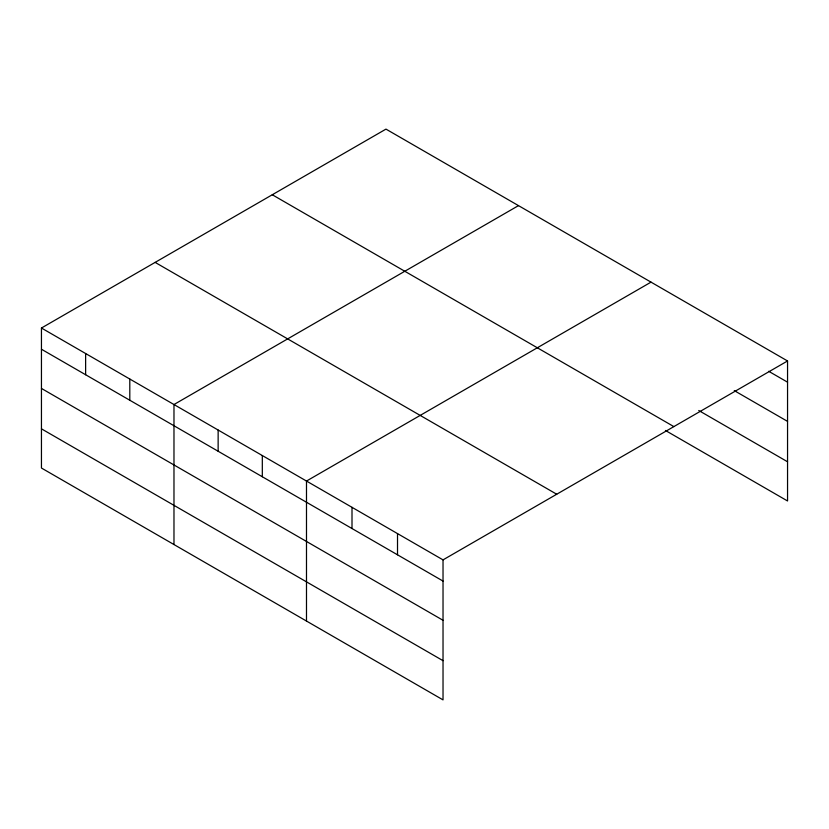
<?xml version="1.0" encoding="UTF-8"?>
<svg xmlns="http://www.w3.org/2000/svg" width="829" height="829" viewBox="0 0 829 829"><rect width="100%" height="100%" fill="white"/><g stroke="black" fill="none" stroke-linecap="round" stroke-linejoin="round"><path stroke-width="1.24" d="M41.45 328.025L443.028 559.876L443.028 699.883L41.45 468.033L41.45 328.025L385.972 129.117L787.55 360.967L787.55 500.975L665.449 430.479M518.488 205.623L173.976 404.531L173.976 544.539M651.014 282.14L306.492 481.048L306.492 621.056M443.028 559.876L787.55 360.967M768.68 371.278L787.55 382.179M734.266 390.614L787.55 421.381M698.743 410.5L787.55 461.774M272.275 194.753L673.863 426.603M155.137 262.389L556.725 494.239M41.45 349.237L443.028 581.088M41.45 388.438L443.028 620.289M41.45 428.831L443.028 660.682M397.516 533.596L397.516 554.808M352.004 507.317L352.004 528.529M262.316 455.546L262.316 476.748M218.141 430.033L218.141 451.245M129.801 379.029L129.801 400.241M85.625 353.527L85.625 374.739"/></g></svg>
